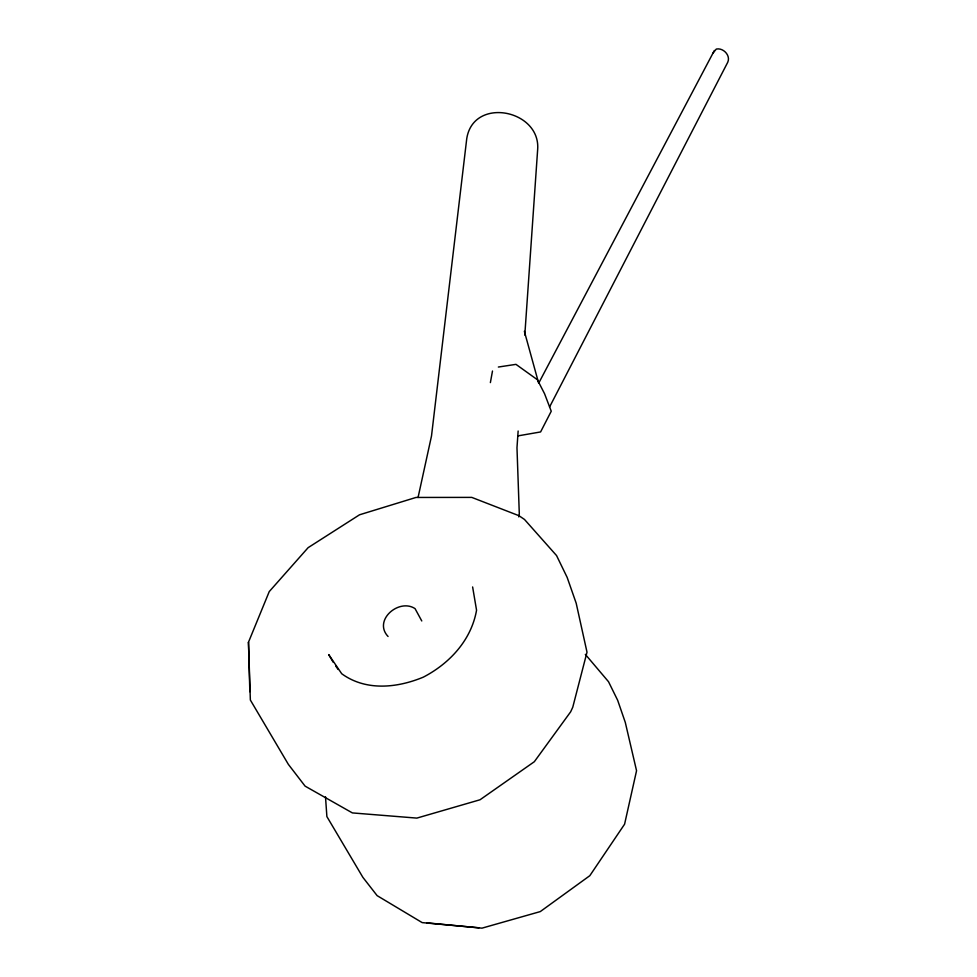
<?xml version="1.0" encoding="UTF-8"?>
<svg xmlns="http://www.w3.org/2000/svg" width="977" height="977" viewBox="0 0 977 977"><rect width="100%" height="100%" fill="white"/><g stroke="black" fill="none" stroke-linecap="round" stroke-linejoin="round"><path stroke-width="1.47" d="M518.14 431.016L516.98 447.759L519.3 513.89L518.75 516.882M524.796 335.087L537.668 149.334C540.574 109.717 473.369 96.259 466.75 138.636L431.504 435.986L418.071 497.44M490.381 382.605L492.493 371.016M248.476 642.219L269.237 591.598L308.134 547.657L359.524 514.794L415.994 497.452L471.769 497.391L518.946 515.697L524.478 519.446L556.56 555.571L567.161 577.407L576.186 603.2L587.006 652.184L572.766 707.226L570.666 711.793L534.334 761.706L480.025 799.772L416.849 818.103L352.379 812.913L305.093 786.131L288.362 764.368L250.356 700.033L248.476 642.219L249.843 691.679M713.149 52.868L716.324 49.058C723.322 47.568 730.918 55.567 727.706 62.345L549.562 407.006M538.669 383.216L714.395 50.45M518.054 435.864L540.599 431.944L551.248 411.232L544.555 393.719L537.387 379.723L515.966 364.36L498.355 367.034M478.962 927.808L422.174 922.606L377.122 895.64L362.846 877.297L326.88 816.577L325.5 796.805M426.705 922.85L481.991 928.15L540.281 911.59L589.815 875.697L624.584 824.197L636.552 770.719L625.292 722.406L617.672 700.301L608.537 681.738L585.333 654.37M335.661 665.887L338.103 669.465M333.23 662.296L328.724 654.614L341.718 673.739C365.899 691.313 397.15 688.016 423.383 677.122C449.689 663.407 471.28 640.13 476.556 610.222L472.624 586.957M388.064 636.479C372.787 620.334 399.056 597.985 415.054 608.634L421.771 620.957M524.356 331.301L538.62 383.008"/></g></svg>
